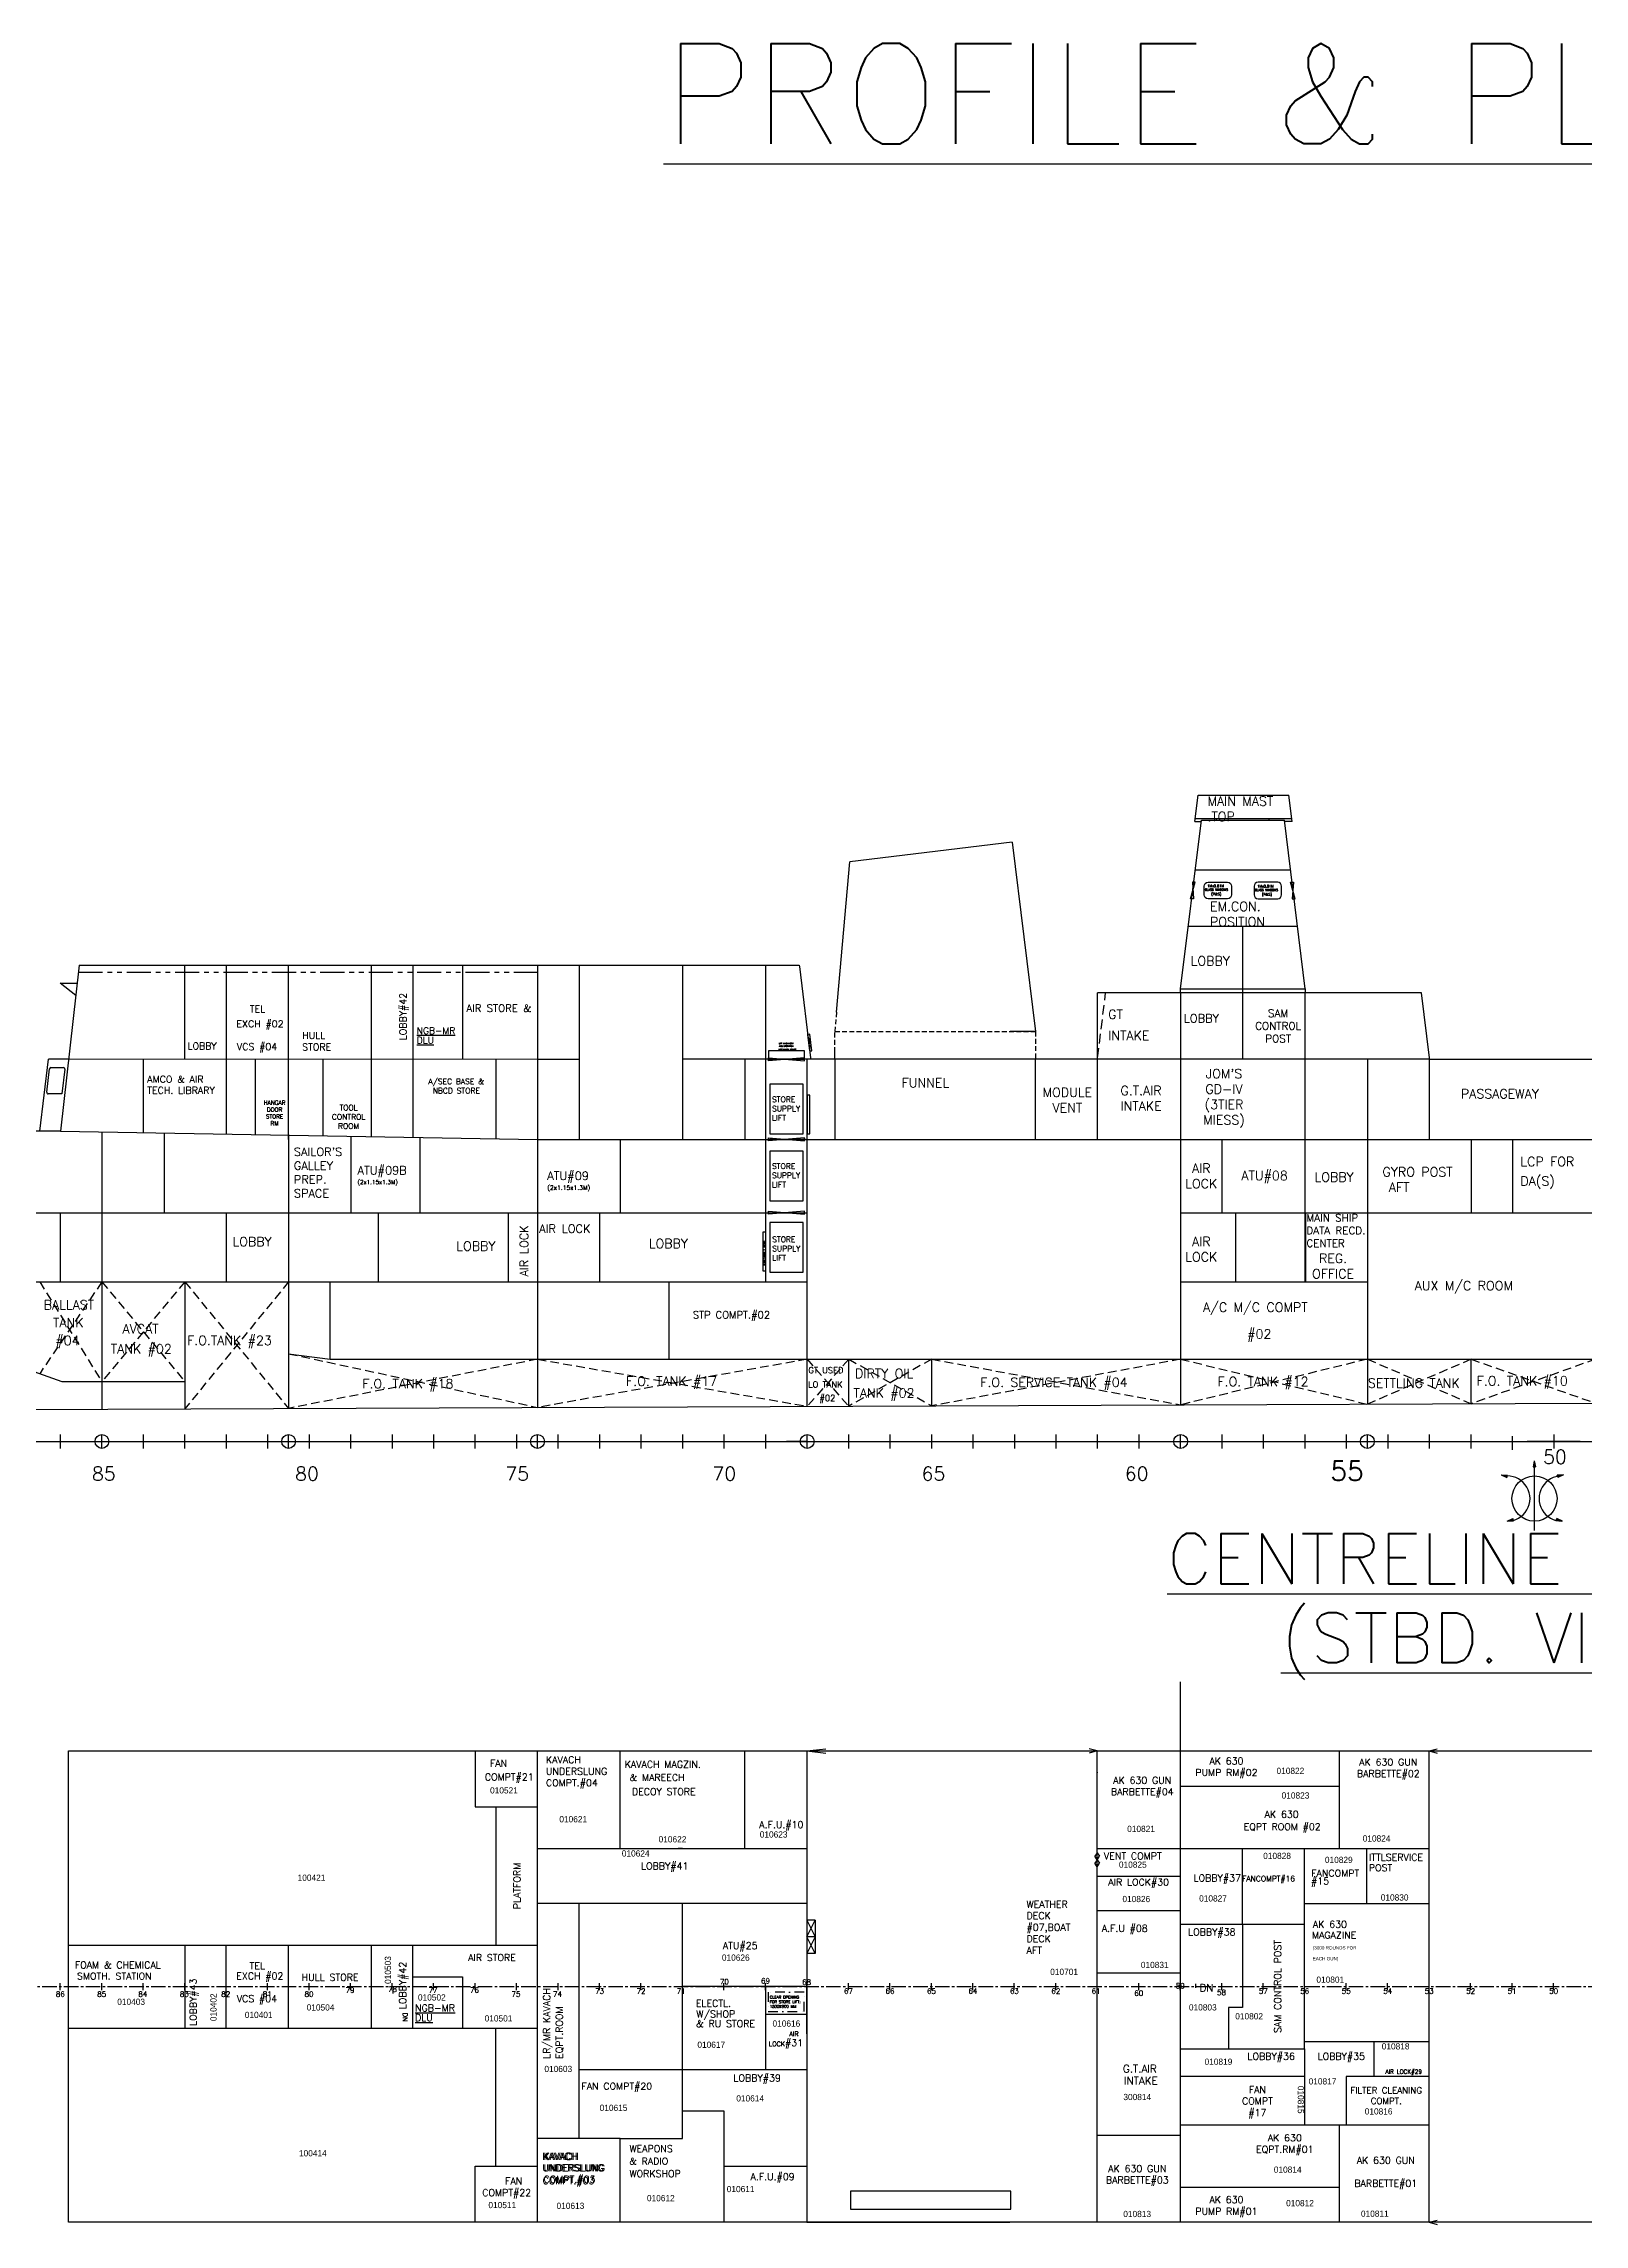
# Model space of a CAD drawing. Header units: millimetres. Extents: x 4499 to 177087, y -131598 to 56514.
# Drawn here: x 32448 to 88167, y -22382 to 56514 of the extents above; entities that cross this region are included whole.
import ezdxf
from ezdxf.enums import TextEntityAlignment as Align

# ---------------------------------------------------------------- set-up
doc = ezdxf.new("R2010")
doc.units = ezdxf.units.MM
doc.header["$LTSCALE"] = 700
doc.header["$MEASUREMENT"] = 0
for name, pattern in [('CACHE', [0.375, 0.25, -0.125]), ('CENTER2', [1.125, 0.75, -0.125, 0.125, -0.125]), ('DASHDOT', [1, 0.5, -0.25, 0, -0.25]), ('DASHED', [0.75, 0.5, -0.25]), ('PHANTOM', [2.5, 1.25, -0.25, 0.25, -0.25, 0.25, -0.25])]:
    doc.linetypes.add(name, pattern=pattern)
for name, color, linetype in [('00', 7, 'Continuous'), ('01', 7, 'Continuous'), ('01 DECK', 7, 'Continuous'), ('1', 2, 'Continuous'), ('ASTER COMPLEX', 7, 'Continuous'), ('COMPT.NOS', 4, 'Continuous'), ('COMPTNAME', 7, 'Continuous'), ('LIGHT_BULKHEADS', 7, 'Continuous'), ('MANHOLES', 160, 'Continuous'), ('UP-DOWN', 7, 'Continuous'), ('WEAPON TEXT', 7, 'Continuous'), ('WHTD', 191, 'Continuous')]:
    doc.layers.add(name, color=color, linetype=linetype)
doc.styles.add('ROMANS', font='romans.shx', dxfattribs={"height": 150})
doc.styles.add('style1', font='romans.shx', dxfattribs={"height": 250})

# ---------------------------------------------------------------- blocks, each defined once
blk = doc.blocks.new('ARROW')
at = {"color": 252, "true_color": 0x939598}
for p, q in [((0, 0), (24.7, 4.8)), ((0, 0), (24.7, -4.8)), ((24.7, -4.8), (24.7, 4.8))]:
    blk.add_line(p, q, dxfattribs=at)
blk.add_solid([(0, 0), (24.7, 4.8), (24.7, -4.8)], dxfattribs=at)
blk = doc.blocks.new('L1', base_point=(121652, 116332))
at = {"color": 251, "true_color": 0x636466}
blk.add_line((121652, 116207), (121652, 116457), dxfattribs=at)

msp = doc.modelspace()

# ---------------------------------------------------------------- linework, layer by layer
at = {"color": 18, "true_color": 0x000000}
for p, q in [((74079, 28373), (74195, 29323)), ((74195, 29323), (77479, 29323)), ((77596, 28373), (77479, 29323)), ((73567, 22321), (74316, 28423)), ((74867, 28423), (74867, 28473)), ((76768, 28423), (76768, 28473)), ((78068, 22321), (77319, 28423)), ((74079, 28373), (74310, 28373)), ((77596, 28373), (77325, 28373)), ((74095, 26623), (77540, 26623)), ((75817, 22171), (75817, 24572)), ((50310, 23172), (50310, 7174)), ((58562, 11718), (58562, 23171)), ((70566, 16870), (70566, 22171)), ((73567, 22171), (73567, 7267)), ((75817, 19771), (75817, 22171)), ((51811, 19766), (50310, 19765)), ((60063, 19771), (55562, 19768)), ((61063, 19771), (61063, 16870)), ((68315, 16870), (68315, 19771)), ((70566, 19771), (70566, 19921)), ((82569, 19771), (78068, 19771)), ((80319, 19771), (80319, 7293)), ((34556, 17144), (34556, 7116)), ((36806, 17105), (36806, 14219)), ((41308, 17026), (41308, 7139)), ((53311, 14219), (53311, 16870)), ((75067, 14219), (75067, 16870)), ((84070, 16870), (84070, 14219)), ((85570, 16870), (85570, 14219)), ((14681, 14219), (60063, 14219)), ((33055, 11718), (33055, 14219)), ((39057, 11718), (39057, 14219)), ((73567, 14219), (88571, 14219)), ((75567, 11718), (75567, 14219)), ((30054, 11718), (60063, 11718)), ((37557, 11718), (37557, 7127)), ((55061, 11718), (55061, 8918)), ((73567, 11718), (80319, 11718)), ((28554, 9744), (33105, 8107)), ((41308, 9118), (42808, 8918)), ((61563, 7219), (61563, 8918)), ((64564, 7231), (64564, 8918)), ((84070, 7308), (84070, 8918)), ((33105, 8107), (37557, 8107)), ((7621, 5944), (148588, 5944)), ((33055, 5694), (33055, 6194)), ((34556, 5694), (34556, 6194)), ((36056, 5694), (36056, 6194)), ((37557, 5694), (37557, 6194)), ((39057, 5694), (39057, 6194)), ((40557, 5694), (40557, 6194)), ((41308, 5694), (41308, 6194)), ((42058, 5694), (42058, 6194)), ((43558, 5694), (43558, 6194)), ((45059, 5694), (45059, 6194)), ((46559, 5694), (46559, 6194)), ((48059, 5694), (48059, 6194)), ((49560, 5694), (49560, 6194)), ((50310, 5694), (50310, 6194)), ((51060, 5694), (51060, 6194)), ((52561, 5694), (52561, 6194)), ((54061, 5694), (54061, 6194)), ((55562, 5694), (55562, 6194)), ((57062, 5694), (57062, 6194)), ((58562, 5694), (58562, 6194)), ((60063, 5944), (59313, 5944)), ((60063, 5694), (60063, 6194)), ((61563, 5694), (61563, 6194)), ((63064, 5694), (63064, 6194)), ((64564, 5694), (64564, 6194)), ((66065, 5694), (66065, 6194)), ((67565, 5694), (67565, 6194)), ((69065, 5694), (69065, 6194)), ((70566, 5694), (70566, 6194)), ((72066, 5694), (72066, 6194)), ((73567, 5694), (73567, 6194)), ((75067, 5694), (75067, 6194)), ((76568, 5694), (76568, 6194)), ((78068, 5694), (78068, 6194)), ((79568, 5694), (79568, 6194)), ((80319, 5694), (80319, 6194)), ((81069, 5694), (81069, 6194)), ((82569, 5694), (82569, 6194)), ((84070, 5694), (84070, 6194)), ((85570, 5635), (85570, 6135)), ((88013, 5944), (86093, 5944)), ((87070, 5694), (87070, 6194)), ((86350, 5043), (86350, 2726)), ((48051, -5255), (48051, -7279)), ((50301, -5255), (50301, -22304)), ((53301, -8779), (53301, -5255)), ((57801, -8779), (57801, -5255)), ((60051, -5255), (60732, -5177)), ((60051, -5255), (60051, -22304)), ((60051, -5255), (60051, -22304)), ((60051, -5255), (60732, -5333)), ((70552, -5255), (70262, -5177)), ((70552, -5255), (70262, -5333)), ((70552, -22305), (70552, -5255)), ((82552, -5255), (82842, -5177)), ((82552, -5255), (82842, -5177)), ((82552, -22306), (82552, -5255)), ((82552, -5255), (82842, -5332)), ((82552, -5255), (82842, -5332)), ((48591, -6141), (48589, -6141)), ((48589, -6151), (48591, -6151)), ((73552, -6529), (79302, -6529)), ((48051, -7279), (50301, -7279)), ((48801, -7279), (48801, -12280)), ((70552, -8529), (70552, -7629)), ((50301, -8779), (60051, -8779)), ((70552, -8940), (70468, -9066)), ((70552, -8940), (70468, -9066)), ((70552, -9191), (70468, -9066)), ((70552, -9191), (70468, -9066)), ((70552, -9191), (70468, -9316)), ((70552, -9191), (70468, -9316)), ((70552, -9442), (70468, -9316)), ((70552, -9442), (70468, -9316)), ((70552, -8779), (73552, -8779)), ((70552, -8940), (70635, -9066)), ((70552, -8940), (70635, -9066)), ((70552, -9191), (70635, -9066)), ((70552, -9191), (70635, -9066)), ((70552, -9191), (70635, -9316)), ((70552, -9191), (70635, -9316)), ((70552, -9442), (70635, -9316)), ((70552, -9442), (70635, -9316)), ((73552, -8779), (82552, -8779)), ((70552, -9779), (73552, -9779)), ((60051, -11980), (60351, -11380)), ((60051, -11380), (60351, -11980)), ((60351, -11380), (60051, -11380)), ((60351, -11380), (60351, -12580)), ((33343, -12280), (50301, -12280)), ((39050, -15280), (39050, -12280)), ((41300, -15280), (41300, -12280)), ((45801, -15280), (45801, -12280)), ((60351, -12580), (60051, -11980)), ((60351, -11980), (60051, -12580)), ((60351, -11980), (60051, -11980)), ((60351, -12580), (60051, -12580)), ((70552, -13280), (73552, -13280)), ((36050, -13905), (36050, -13655)), ((37550, -13905), (37550, -13655)), ((60051, -15494), (60051, -13593)), ((73552, -13905), (73552, -13655)), ((75052, -13905), (75052, -13655)), ((76552, -13905), (76552, -13655)), ((78052, -13905), (78052, -13655)), ((79552, -13905), (79552, -13655)), ((81052, -13905), (81052, -13655)), ((82552, -13905), (82552, -13655)), ((84052, -13905), (84052, -13655)), ((85552, -13905), (85552, -13655)), ((87053, -13905), (87053, -13655)), ((87053, -13905), (87053, -13655)), ((33343, -15280), (50301, -15280)), ((48801, -20280), (48801, -15280)), ((51801, -16780), (60051, -16780)), ((73552, -18780), (82552, -18780)), ((79302, -18780), (79302, -22306)), ((70552, -19150), (73552, -19150)), ((48051, -20280), (50301, -20280)), ((48051, -22304), (48051, -20280)), ((57051, -20280), (60051, -20280)), ((73552, -21030), (79302, -21030)), ((82552, -22304), (82842, -22227)), ((82552, -22304), (82842, -22227)), ((82552, -22304), (82842, -22382)), ((82552, -22304), (82842, -22382))]:
    msp.add_line(p, q, dxfattribs=at)
at = {"color": 18, "linetype": 'ByBlock', "true_color": 0x000000}
for p, q in [((33732, 23172), (33055, 17170)), ((32305, 17170), (32624, 19771)), ((33375, 19771), (32624, 19771)), ((32558, 18576), (32662, 19427)), ((32712, 19471), (33166, 19471)), ((33215, 19414), (33105, 18520)), ((33105, 18520), (32608, 18520)), ((70552, -11030), (73552, -11030))]:
    msp.add_line(p, q, dxfattribs=at)
at = {"color": 18, "linetype": 'DASHED', "true_color": 0x000000}
msp.add_line((70566, 19821), (70854, 22171), dxfattribs=at)
at = {"color": 18, "linetype": 'Continuous', "true_color": 0x000000}
for p, q in [((73567, 22171), (73567, 22321)), ((73567, 22321), (78068, 22321)), ((78068, 22321), (78068, 22171)), ((57812, 19770), (57812, 16870)), ((73552, -5255), (73552, -13280)), ((70552, -5607), (70552, -5577)), ((70552, -6021), (70552, -6051)), ((70552, -9431), (70552, -9401)), ((37550, -12280), (37550, -15280)), ((73552, -13280), (73552, -19150))]:
    msp.add_line(p, q, dxfattribs=at)
at = {"color": 18, "true_color": 0x000000, "extrusion": (0, 0, -1)}
for p, q in [((70566, 19771), (60063, 19771)), ((70566, 19771), (60063, 19771)), ((78068, 19771), (70566, 19771)), ((82569, 19771), (89571, 19771))]:
    msp.add_line(p, q, dxfattribs=at)
at = {"color": 18, "lineweight": 40, "true_color": 0x000000}
msp.add_line((78068, 14219), (78068, 11718), dxfattribs=at)
at = {"color": 18, "linetype": 'DASHED', "lineweight": -2, "ltscale": 0.9, "true_color": 0x000000, "transparency": 33554534}
for p, q in [((34556, 11718), (32305, 8395)), ((32305, 11718), (34556, 8107)), ((34556, 11718), (37557, 8107)), ((37557, 11718), (34556, 8107)), ((41308, 11718), (37557, 7127)), ((37557, 11718), (41308, 7139)), ((41308, 9118), (50310, 7174)), ((50310, 8918), (41308, 7139)), ((50310, 8918), (60063, 7215)), ((60063, 8918), (50310, 7174)), ((61563, 8918), (60063, 7215)), ((60063, 8918), (61563, 7219)), ((61563, 8918), (64564, 7231)), ((64564, 8918), (61563, 7219)), ((64564, 8918), (73567, 7267)), ((73567, 8918), (64564, 7231)), ((73567, 8918), (80319, 7293)), ((80319, 8918), (73567, 7267)), ((80319, 8918), (84070, 7308)), ((84070, 8918), (80319, 7293)), ((84070, 8918), (88571, 7326)), ((88571, 8918), (84070, 7308))]:
    msp.add_line(p, q, dxfattribs=at)
at = {"color": 18, "linetype": 'CENTER2', "true_color": 0x000000}
msp.add_line((29247, -13780), (172949, -13780), dxfattribs=at)
msp.add_line((29247, -13780), (172949, -13780), dxfattribs=at)
at = {"color": 18, "true_color": 0x000000}
for points in [[(77584, 28473), (74091, 28473)], [(74090, 26177), (73990, 26177), (74029, 25572), (73929, 25572), (74090, 26177)], [(77545, 26177), (77645, 26177), (77606, 25572), (77706, 25572), (77545, 26177)], [(33732, 23172), (59772, 23172), (59778, 23129), (60179, 19821), (60179, 19771)], [(33609, 22082), (33044, 22527), (33659, 22527)], [(82569, 16870), (82569, 19821), (82281, 22171), (70566, 22171)], [(58662, 19827), (59963, 19713), (59963, 19827), (58662, 19713), (58662, 19827)], [(60063, 7215), (60063, 19571), (60063, 19771)], [(50310, 16870), (132083, 16870)], [(58662, 16927), (59963, 16813), (59963, 16927), (58662, 16813), (58662, 16927)], [(58662, 16927), (59963, 16813), (59963, 16927), (58662, 16813), (58662, 16927)], [(58662, 14276), (59963, 14162), (59963, 14276), (58662, 14162), (58662, 14276)], [(42808, 8918), (89562, 8918), (94814, 8939), (100816, 8962), (106817, 8986), (112819, 9010), (118821, 9034), (124822, 9058), (130824, 9081), (136826, 9105), (142827, 9129), (144087, 9134)], [(91937, -22304), (82058, -22304), (79948, -22304), (79800, -22304), (79385, -22304), (71114, -22304), (70824, -22304), (66052, -22304), (50224, -22304), (48482, -22304), (33343, -22304), (33343, -5255), (48482, -5255), (50224, -5255), (66052, -5255), (70824, -5255), (71114, -5255), (79385, -5255), (79800, -5255), (79948, -5255), (82058, -5255), (91937, -5255)], [(73552, -16030), (75052, -16030), (75802, -16030), (78052, -16030), (78052, -8779)], [(78052, -10779), (82552, -10779)], [(75802, -11530), (75802, -14530), (75302, -14530), (75302, -16030)], [(82552, -15780), (78052, -15780)], [(82552, -17030), (79552, -17030), (79552, -18780)]]:
    msp.add_lwpolyline(points, dxfattribs=at)
for points in [[(74913, 25572), (74559, 25572, -0.401336), (74417, 25723), (74417, 26027, -0.396336), (74559, 26177), (74913, 26177), (75267, 26177, -0.396336), (75409, 26027), (75409, 25723, -0.401336), (75267, 25572), (74913, 25572)], [(76721, 25572), (77076, 25572, 0.401336), (77218, 25723), (77218, 26027, 0.396336), (77076, 26177), (76722, 26177), (76368, 26177, 0.396336), (76226, 26027), (76226, 25723, 0.401336), (76368, 25572), (76722, 25572)]]:
    msp.add_lwpolyline(points, format="xyb", dxfattribs=at)
at = {"color": 18, "linetype": 'PHANTOM', "true_color": 0x000000}
msp.add_lwpolyline([(33703, 22921), (50310, 22921)], dxfattribs=at)
at = {"color": 18, "linetype": 'ByBlock', "true_color": 0x000000}
for points in [[(60051, -10779), (50301, -10779)], [(78052, -17030), (75802, -17030), (73552, -17030)]]:
    msp.add_lwpolyline(points, dxfattribs=at)
at = {"color": 18, "true_color": 0x000000}
msp.add_lwpolyline([(58551, -14780), (60051, -14780), (60051, -13780), (58551, -13780)], close=True, dxfattribs=at)
at = {"color": 18, "linetype": 'DASHDOT', "true_color": 0x000000}
msp.add_lwpolyline([(58651, -14680), (59951, -14680), (59951, -13980), (58651, -13980)], close=True, dxfattribs=at)
at = {"color": 18, "linetype": 'ByBlock', "ltscale": 0.8, "true_color": 0x000000}
msp.add_lwpolyline([(67424, -21180), (61624, -21180), (61624, -21830), (67424, -21830)], close=True, dxfattribs=at)
msp.add_lwpolyline([(67424, -21180), (61624, -21180), (61624, -21830), (67424, -21830)], close=True, dxfattribs=at)
msp.add_lwpolyline([(67424, -21180), (61624, -21180), (61624, -21830), (67424, -21830)], close=True, dxfattribs=at)
at = {"color": 18, "true_color": 0x000000}
for centre, radius in [((34556, 5944), 250), ((41308, 5944), 250), ((50310, 5944), 250), ((60063, 5944), 250), ((73567, 5944), 250), ((80319, 5944), 250), ((86364, 3877), 817)]:
    msp.add_circle(centre, radius, dxfattribs=at)
at = {"color": 18, "linetype": 'ByBlock', "true_color": 0x000000}
for centre, start, end in [((32712, 19420), 90, 173), ((33166, 19420), 353, 90), ((32608, 18570), 173, 270)]:
    msp.add_arc(centre, 50, start, end, dxfattribs=at)
at = {"color": 18, "true_color": 0x000000}
for centre, start, end in [((85384, 3877), 269.22456, 90.79519), ((87344, 3877), 89.20481, 270.77544)]:
    msp.add_arc(centre, 817, start, end, dxfattribs=at)
at = {"layer": '00', "color": 18, "true_color": 0x000000}
for p, q in [((51811, 23171), (51811, 16870)), ((51801, -10779), (51801, -16780)), ((44301, -15280), (44301, -12280))]:
    msp.add_line(p, q, dxfattribs=at)
for points in [[(55551, -18280), (57051, -18280), (57051, -19280), (57051, -22304)], [(53301, -22304), (53301, -19280)]]:
    msp.add_lwpolyline(points, dxfattribs=at)
at = {"layer": '01', "color": 18, "linetype": 'ByBlock', "true_color": 0x000000}
for p, q in [((37557, 19769), (37557, 23171)), ((39057, 17065), (39057, 23171)), ((41308, 16870), (41308, 23171)), ((44308, 16974), (44308, 23171)), ((45809, 16948), (45809, 23171)), ((47609, 19766), (47609, 23171)), ((55562, 16870), (55562, 23171)), ((78068, 14219), (78068, 22171)), ((50310, 19765), (33348, 19771)), ((36056, 17118), (36056, 19770)), ((40107, 17047), (40107, 19768)), ((42558, 17005), (42558, 19768)), ((48810, 16896), (48810, 19766)), ((61063, 19771), (61063, 20071)), ((33055, 17170), (50310, 16870)), ((43558, 16987), (43558, 14219)), ((46059, 16944), (46059, 14219)), ((60013, 16870), (58712, 16870)), ((44558, 11718), (44558, 14219)), ((49260, 11718), (49260, 14219)), ((52561, 11718), (52561, 14219)), ((58562, 11718), (58562, 12118)), ((42808, 8918), (42808, 11718)), ((73552, -2759), (73552, -5255)), ((60051, -5255), (70552, -5255)), ((79302, -5255), (79302, -8779)), ((55551, -8779), (55401, -8779)), ((75802, -11530), (75802, -8779)), ((55551, -16780), (55551, -10779)), ((78052, -11530), (73552, -11530)), ((78052, -13780), (78052, -11530)), ((58551, -13780), (55551, -13780)), ((74102, -13680), (74102, -13830)), ((58551, -14780), (58551, -16780)), ((78052, -16030), (78052, -18780)), ((80552, -15780), (80552, -17030)), ((51801, -16780), (51801, -19280)), ((55551, -19280), (55551, -16780)), ((53301, -19280), (50301, -19280)), ((53301, -19280), (55551, -19280))]:
    msp.add_line(p, q, dxfattribs=at)
for points in [[(60149, 20070), (60224, 20080), (60151, 20675), (60076, 20666)], [(58662, 19770), (59963, 19770), (59963, 20070), (58662, 20070)], [(58712, 17070), (59913, 17070), (59913, 18870), (58712, 18870)], [(60063, 17070), (60163, 17070), (60163, 18470), (60063, 18470)], [(58712, 14649), (59913, 14649), (59913, 16449), (58712, 16449)], [(58462, 12118), (58562, 12118), (58562, 13519), (58462, 13519)], [(58712, 12068), (59913, 12068), (59913, 13869), (58712, 13869)]]:
    msp.add_lwpolyline(points, close=True, dxfattribs=at)
msp.add_lwpolyline([(80302, -10779), (80302, -8779)], dxfattribs=at)
at = {"layer": '01 DECK', "color": 18, "true_color": 0x000000}
msp.add_line((60051, -22304), (67387, -22304), dxfattribs=at)
at = {"layer": '1', "color": 18, "linetype": 'Continuous', "true_color": 0x000000}
for points in [[(33055, 17170), (8598, 17170)], [(31780, 7101), (127582, 7481)]]:
    msp.add_lwpolyline(points, dxfattribs=at)
at = {"layer": 'ASTER COMPLEX', "color": 18, "true_color": 0x000000}
msp.add_line((74316, 28423), (77319, 28423), dxfattribs=at)
msp.add_line((74316, 28423), (77319, 28423), dxfattribs=at)
at = {"layer": 'LIGHT_BULKHEADS', "color": 18, "true_color": 0x000000}
msp.add_line((45089, -14024), (45089, -13911), dxfattribs=at)
at = {"layer": 'MANHOLES', "color": 18, "true_color": 0x000000}
for p, q in [((77773, 24572), (73861, 24572)), ((73552, -19150), (73552, -22305))]:
    msp.add_line(p, q, dxfattribs=at)
at = {"layer": 'MANHOLES', "color": 18, "linetype": 'CACHE', "true_color": 0x000000}
msp.add_line((61124, 21471), (61063, 20771), dxfattribs=at)
at = {"layer": 'MANHOLES', "color": 18, "true_color": 0x000000}
for points in [[(67474, 27623), (61600, 26908)], [(67474, 27623), (68315, 20771), (67400, 20771)], [(61124, 21471), (61600, 26908)]]:
    msp.add_lwpolyline(points, dxfattribs=at)
at = {"layer": 'MANHOLES', "color": 18, "linetype": 'CACHE', "true_color": 0x000000}
msp.add_lwpolyline([(61063, 19771), (61063, 20771), (68315, 20771), (68315, 19771)], dxfattribs=at)
at = {"layer": 'WHTD', "color": 18, "linetype": 'Continuous', "true_color": 0x000000}
for p, q in [((45801, -13430), (47601, -13430)), ((47601, -13430), (47601, -15280))]:
    msp.add_line(p, q, dxfattribs=at)

# ---------------------------------------------------------------- block references
at = {"color": 18, "true_color": 0x000000, "yscale": 9.002541188318839, "zscale": 9.002541188318839}
for p, xscale, rotation in [((85163, 4739), 9.00254118819925, 344.7771421977823), ((86354, 5246), 9.002541188318839, 270), ((87414, 4739), -9.002541188423972, 15.22285780182849), ((85373, 3061), 9.002541188333236, 14.81146884518914), ((87376, 3061), -9.002541188333234, 345.1885311548108)]:
    msp.add_blockref('ARROW', p, dxfattribs=dict(at, xscale=xscale, rotation=rotation))
at = {"color": 18, "true_color": 0x000000, "xscale": 1.000048201625, "yscale": 1.000048201625, "zscale": 1.000048201625}
for p in [(33050, -13780), (34550, -13780), (39050, -13780), (40550, -13780), (42050, -13780), (43550, -13780), (45051, -13780), (46551, -13780), (48051, -13780), (49551, -13780), (51051, -13780), (51051, -13780), (52551, -13780), (54051, -13780), (55551, -13780), (57051, -13780), (57051, -13780), (58551, -13780), (61551, -13780), (63051, -13780), (64551, -13780), (66052, -13780), (67552, -13780), (69052, -13780), (70552, -13780), (72052, -13780)]:
    msp.add_blockref('L1', p, dxfattribs=at)

# ---------------------------------------------------------------- texts
at = {"color": 18, "true_color": 0x000000, "style": 'ROMANS'}
for s, height, p in [('GT ', 334.3, (70947, 21229)), ('INTAKE', 334.3, (70947, 20460)), ('FUNNEL ', 334.3, (63476, 18751)), ('PASSAGEWAY', 334.3, (83703, 18354)), ('LCP FOR', 334.3, (85854, 15901)), ('DA(S)', 334.3, (85854, 15197)), ('LOBBY', 334.3, (39277, 13003)), ('LOBBY ', 334.3, (47372, 12844)), ('LOBBY ', 334.3, (54332, 12937)), ('BALLAST ', 334.3, (32451, 10718)), ('AUX M/C ROOM', 334.25, (82031, 11413)), ('TANK', 334.3, (32788, 10074)), ('A/C M/C COMPT', 334.25, (74377, 10631)), ('#04', 334.3, (32872, 9428)), ('TANK #02', 334.3, (34877, 9124)), ('AVCAT ', 334.3, (35302, 9846)), ('F.O.TANK #23', 334.25, (37636, 9430)), ('#02', 334.3, (75975, 9662)), ('F.O. TANK #18', 334.25, (43975, 7867)), ('F.O. TANK #17', 334.25, (53511, 7956)), ('GT USED', 219.3, (60103, 8410)), ('LO TANK', 219.3, (60098, 7894)), ('TANK #02', 334.3, (61734, 7529)), ('DIRTY OIL  ', 334.25, (61791, 8237)), ('F.O. SERVICE TANK #04', 334.25, (66320, 7916)), ('F.O. TANK #12', 334.25, (74899, 7942)), ('SETTLING TANK', 334.25, (80338, 7888)), ('F.O. TANK #10', 334.25, (84273, 7969)), ('#02', 219.3, (60505, 7406)), ('DN', 270, (74252, -13956))]:
    msp.add_text(s, height=height, dxfattribs=at).set_placement(p)
for s, height, p in [('50', 500.1, (87102, 5134)), ('85', 500.1, (34624, 4527)), ('80', 500.1, (41972, 4527)), ('75', 500.1, (49576, 4527)), ('70', 500.1, (57063, 4527)), ('65', 500.1, (64626, 4527)), ('60', 500.1, (71974, 4527)), ('86', 189, (33050, -14146)), ('85', 189, (34550, -14146)), ('84', 189, (36035, -14146)), ('83', 189, (37535, -14146)), ('82', 189, (39035, -14146)), ('81', 189, (40535, -14146)), ('80', 189, (42047, -14146)), ('79', 189, (43530, -14000)), ('78', 189, (45064, -13971)), ('77', 189, (46530, -14000)), ('76', 189, (48030, -14000)), ('75', 189, (49530, -14146)), ('74', 189, (51030, -14146))]:
    msp.add_text(s, height=height, dxfattribs=at).set_placement(p, align=Align.CENTER)
at = {"color": 18, "linetype": 'Continuous', "true_color": 0x000000, "style": 'ROMANS'}
msp.add_text('55', height=703, dxfattribs=at).set_placement((79584, 4527), align=Align.CENTER)
for s, p in [('%%uCENTRELINE PROFILE', (73080, 795)), ('%%u(STBD. VIEW)', (77187, -2069))]:
    msp.add_text(s, height=1813.38, dxfattribs=at).set_placement(p)
at = {"color": 18, "true_color": 0x000000, "style": 'ROMANS'}
for s, p in [('73', (52554, -13942)), ('72', (54054, -13942)), ('71', (55504, -13942)), ('70', (57066, -13601)), ('69', (58554, -13572)), ('68', (60041, -13618)), ('67', (61554, -13942)), ('66', (63054, -13942)), ('65', (64554, -13942)), ('64', (66055, -13942)), ('63', (67555, -13942)), ('62', (69055, -13942)), ('61', (70509, -13942)), ('60', (72052, -14018)), ('59', (73555, -13754)), ('58', (75045, -13990)), ('57', (76555, -13942)), ('56', (78055, -13942)), ('55', (79555, -13942)), ('54', (81055, -13942)), ('53', (82555, -13942)), ('52', (84055, -13942)), ('51', (85556, -13942)), ('50', (87056, -13942))]:
    msp.add_text(s, height=189, dxfattribs=at).set_placement(p, align=Align.MIDDLE)
msp.add_text('DN', height=175, rotation=270, dxfattribs=at).set_placement((45436, -14723))
at = {"color": 18, "linetype": 'Continuous', "true_color": 0x000000, "insert": (54859, 56514), "char_height": 3626.77, "width": 86555.61, "attachment_point": 1, "style": 'ROMANS'}
msp.add_mtext('{\\LPROFILE & PLAN VIEW}', dxfattribs=at)
at = {"color": 18, "true_color": 0x000000, "attachment_point": 1, "style": 'ROMANS'}
for s, insert, char_height in [('MAIN MAST\\P.TOP', (74536, 29277), 334.3), ('EM.CON.\\PPOSITION', (74628, 25468), 334.3), ('LOBBY', (73930, 23496), 334.3), ('LOBBY', (73677, 21401), 300.8)]:
    msp.add_mtext(s, dxfattribs=dict(at, insert=insert, char_height=char_height))
at = {"color": 18, "true_color": 0x000000, "attachment_point": 1}
for s, insert, char_height, width in [('{\\Fromans|c0;AIR STORE & }', (47738, 21753), 270.08, 2761.98), ('{\\Fromans|c0;\\H2.083x;HULL STORE}', (41798, 20756), 120.03, 1914.98), ('{\\Fromans.shx|c0;LOBBY}', (37654, 20373), 247.57, 1189.74), ('{\\Fromans.shx|c0;CLEAR OPENING FOR STORE LIFT: 1500X900 MM}', (58708, -14113), 100, 1389.48)]:
    msp.add_mtext(s, dxfattribs=dict(at, insert=insert, char_height=char_height, width=width))
at = {"color": 18, "true_color": 0x000000, "style": 'ROMANS'}
for s, insert, char_height, width, attachment_point in [('{\\H0.6875x;SAM CONTROL POST} ', (77092, 20976), 400.11, 2608.99, 5), ("JOM'S GD-IV (3TIER MIESS)", (75136, 18358), 334.25, 2585.36, 5), ('MODULE VENT', (69470, 18294), 334.25, 1404.03, 5), ('G.T.AIR INTAKE', (72135, 18358), 334.25, 2585.36, 5), ("{\\H0.75x;SAILOR'S\\PGALLEY PREP. SPACE\\P\\H0.5x; }", (41499, 16571), 400.11, 2140.29, 1), ('{\\H0.75x;ATU#09B\\P\\H0.5x;(2x1.15x1.3M)\\P }', (43803, 15902), 400.11, 1855.62, 1), ('\\pt2002.73;AIR\\PLOCK', (74314, 15549), 334.25, 1528.44, 5), ('ATU#08', (76603, 15507), 334.3, 2196.79, 5), ('{\\H0.75x;ATU#09\\P\\H0.5333x;(2x1.15x1.3M)\\C0;\\P\\C256; }', (50663, 15705), 400.11, 1855.62, 1), ('LOBBY', (79117, 15507), 334.3, 2196.79, 5), ('{\\H1.111x;AIR LOCK}', (50372, 13790), 270.08, 2114.41, 1), ('MAIN SHIP DATA RECD. CENTER', (78115, 14170), 275.08, 2432.91, 1), ('\\pt2002.73;AIR\\PLOCK', (74314, 12898), 334.25, 1528.44, 5), ('REG.\\POFFICE', (79079, 12288), 334.3, 2196.79, 5), ('\\pt3453.5;{\\H0.7857x;\\C252;\\c9999763;STP COMPT.#02}', (57323, 10479), 334.25, 4612.14, 5)]:
    msp.add_mtext(s, dxfattribs=dict(at, insert=insert, char_height=char_height, width=width, attachment_point=attachment_point))
at = {"color": 18, "linetype": 'ByBlock', "true_color": 0x000000, "insert": (80866, 15864), "char_height": 334.25, "width": 3995.14, "attachment_point": 1, "style": 'ROMANS'}
msp.add_mtext('GYRO POST       AFT', dxfattribs=at)
at = {"color": 18, "true_color": 0x000000, "insert": (49672, 11911), "char_height": 270.08, "width": 2490.47, "attachment_point": 1, "rotation": 90, "style": 'ROMANS'}
msp.add_mtext('{\\H1.111x;AIR LOCK}', dxfattribs=at)
at = {"layer": '01', "color": 18, "true_color": 0x000000, "style": 'ROMANS'}
for s, height, rotation, p in [('WT HATCH', 49.8, 98.44849, (60202, 20204)), ('WTD(1400 X 600)', 74.67, 90, (58549, 12299))]:
    msp.add_text(s, height=height, rotation=rotation, dxfattribs=at).set_placement(p)
for s, p in [('MECHANISM COMPT.', (59032, 20092)), ('AND OPERATION', (59041, 20214)), ('LIFT MACHINERY', (59037, 20318))]:
    msp.add_text(s, height=49.78, dxfattribs=at).set_placement(p)
at = {"layer": '01', "color": 18, "linetype": 'ByBlock', "true_color": 0x000000, "char_height": 200.06, "attachment_point": 1, "style": 'ROMANS'}
for insert, width in [((58789, 18417), 1252.73), ((58789, 16003), 1252.73), ((58796, 13354), 1042.47)]:
    msp.add_mtext('STORE SUPPLY\\PLIFT ', dxfattribs=dict(at, insert=insert, width=width))
at = {"layer": 'COMPT.NOS', "color": 18, "linetype": 'ByBlock', "true_color": 0x000000, "char_height": 225, "width": 1831.54, "attachment_point": 1}
for s, insert in [('010822', (77034, -5861)), ('010521', (48593, -6567)), ('010823', (77219, -6751)), ('010621', (51099, -7610)), ('010622', (54688, -8338)), ('010623', (58346, -8162)), ('010821', (71633, -7961)), ('010824', (80151, -8308)), ('010624', (53357, -8849)), ('010825', (71335, -9255)), ('010828', (76552, -8938)), ('010829', (78784, -9083)), ('100421', (41633, -9727)), ('010826', (71462, -10498)), ('010827', (74236, -10476)), ('010830', (80804, -10442)), ('010626', (56977, -12618)), ('010701', (68850, -13133)), ('010831', (72128, -12884)), ('010502', (45985, -14058)), ('010801', (78477, -13416)), ('010403', (35111, -14216)), ('010401', (39723, -14691)), ('010504', (41961, -14420)), ('010501', (48397, -14817)), ('010803', (73866, -14418)), ('010802', (75542, -14741)), ('010617', (56091, -15770)), ('010616', (58807, -15003)), ('010819', (74432, -16384)), ('010818', (80840, -15828)), ('010603', (50558, -16646)), ('010817', (78196, -17095)), ('010615', (52557, -18053)), ('010614', (57498, -17711)), ('300814', (71496, -17661)), ('010816', (80225, -18182)), ('100414', (41682, -19696)), ('010814', (76936, -20289)), ('010611', (57153, -20991)), ('010511', (48533, -21570)), ('010613', (50997, -21598)), ('010612', (54266, -21320)), ('010813', (71493, -21893)), ('010812', (77381, -21500)), ('010811', (80087, -21883))]:
    msp.add_mtext(s, dxfattribs=dict(at, insert=insert))
for s, insert, rotation in [('010503', (44786, -13683), 90), ('010402', (38477, -15029), 90), ('010815', (78029, -17370), 270)]:
    msp.add_mtext(s, dxfattribs=dict(at, insert=insert, rotation=rotation))
at = {"layer": 'COMPTNAME', "color": 18, "linetype": 'ByBlock', "true_color": 0x000000, "style": 'style1'}
for s, height, p in [('AMCO & AIR ', 250.07, (36195, 18924)), ('TECH. LIBRARY', 250.07, (36195, 18520)), ('KAVACH MAGZIN.', 250.01, (53461, -5864)), (' & MAREECH ', 250.01, (53464, -6339)), ('DECOY STORE ', 250.01, (53724, -6849)), ('ITTLSERVICE ', 250.01, (80374, -9225)), ('POST', 250, (80374, -9607)), ('FANCOMPT#16', 200.01, (75791, -9974)), ('#15', 250, (78284, -10082)), ('FANCOMPT', 250, (78290, -9801)), ('MAGAZINE', 250, (78314, -12043)), ('AK 630 ', 250, (78352, -11650)), ('HULL STORE', 250, (41779, -13570)), ('W/SHOP', 250, (56055, -14900)), ('ELECTL.', 250, (56034, -14510)), ('& RU STORE', 250, (56044, -15249)), ('FAN COMPT#20', 250.01, (51895, -17507)), ('WEAPONS ', 250, (53636, -19770)), ('KAVACH ', 250, (50481, -20044)), ('UNDERSLUNG', 250, (50481, -20461)), ('& RADIO ', 250, (53623, -20220)), ('WORKSHOP', 250, (53636, -20671)), ('COMPT.#03', 250, (50493, -20925))]:
    msp.add_text(s, height=height, dxfattribs=at).set_placement(p)
at = {"layer": 'COMPTNAME', "color": 18, "true_color": 0x000000}
for s, height, style, p in [('COMPT#21', 250, 'style1', (50171, -6323)), ('FAN', 250, 'style1', (49212, -5827)), ('EQPT ROOM #02', 250.01, 'style1', (78633, -8123)), ('AK 630', 250, 'style1', (77837, -7673)), ('LOBBY#41', 250, 'style1', (55766, -9542)), ('ATU#25', 250, 'style1', (58266, -12424)), ('LOBBY#39', 250, 'style1', (59108, -17210)), ('G.T.AIR', 275, 'ROMANS', (72704, -16889)), ('INTAKE', 275, 'ROMANS', (72741, -17323)), ('COMPT#22', 250, 'style1', (50078, -21359)), ('FAN', 250, 'style1', (49757, -20938))]:
    msp.add_text(s, height=height, dxfattribs=dict(at, style=style)).set_placement(p, align=Align.RIGHT)
at = {"layer": 'COMPTNAME', "color": 18, "linetype": 'Continuous', "true_color": 0x000000, "style": 'style1'}
for s, p in [('A.F.U.#10', (59925, -8044)), ('EXCH #02', (41119, -13518)), ('TEL', (40455, -13154)), ('VCS #04', (40890, -14341)), ('A.F.U.#09', (59609, -20780))]:
    msp.add_text(s, height=250, dxfattribs=at).set_placement(p, align=Align.RIGHT)
at = {"layer": 'COMPTNAME', "color": 18, "true_color": 0x000000, "style": 'style1'}
msp.add_text('PLATFORM', height=250, rotation=90, dxfattribs=at).set_placement((49690, -10980))
for s, height, p in [('VENT COMPT', 250, (70793, -9180)), ('FOAM & CHEMICAL', 250.01, (33577, -13125)), ('SMOTH. STATION', 250.01, (33653, -13526)), ('%%UNGB-MR', 250, (45879, -14678)), ('%%UDLU', 250, (45879, -15025))]:
    msp.add_text(s, height=height, dxfattribs=at).set_placement(p)
at = {"layer": 'COMPTNAME', "color": 18, "linetype": 'ByBlock', "true_color": 0x000000, "style": 'style1'}
for s, height, p in [('AIR LOCK#30', 250.01, (73148, -10126)), ('LOBBY#37', 250, (75746, -9977))]:
    msp.add_text(s, height=height, dxfattribs=at).set_placement(p, align=Align.RIGHT)
at = {"layer": 'COMPTNAME', "color": 18, "linetype": 'Continuous', "true_color": 0x000000, "style": 'style1'}
msp.add_text('A.F.U #08', height=250, dxfattribs=at).set_placement((70716, -11794))
at = {"layer": 'COMPTNAME', "color": 18, "linetype": 'ByBlock', "true_color": 0x000000}
for s, height, p in [('(3000 ROUNDS FOR ', 119.99, (78342, -12437)), ('EACH GUN)', 120, (78342, -12830))]:
    msp.add_text(s, height=height, dxfattribs=at).set_placement(p)
at = {"layer": 'COMPTNAME', "color": 18, "linetype": 'ByBlock', "true_color": 0x000000, "style": 'style1'}
for s, height, p in [('LOBBY#43', 250, (37981, -15202)), ('LR/MR KAVACH ', 250.01, (50764, -16394)), ('EQPT.ROOM', 250, (51221, -16394))]:
    msp.add_text(s, height=height, rotation=90, dxfattribs=at).set_placement(p)
at = {"layer": 'COMPTNAME', "color": 18, "true_color": 0x000000, "rotation": 90, "style": 'style1'}
for s, insert, char_height, width, attachment_point in [('{\\Fromans.shx|c0;LOBBY#42}', (45317, 20457), 250.07, 1274.36, 1), ('SAM CONTROL POST ', (77076, -13776), 250.01, 4514.42, 5), ('{\\Fromans.shx|c0;LOBBY#42}', (45309, -14597), 250.01, 1274.06, 1)]:
    msp.add_mtext(s, dxfattribs=dict(at, insert=insert, char_height=char_height, width=width, attachment_point=attachment_point))
at = {"layer": 'COMPTNAME', "color": 18, "true_color": 0x000000}
for s, insert, char_height, width, attachment_point, style in [('A/SEC BASE &\\PNBCD STORE  ', (47373, 18799), 200.06, 2856.81, 5, 'style1'), ('KAVACH UNDERSLUNG\\PCOMPT.#04', (50614, -5449), 250.01, 2947.43, 1, 'ROMANS'), ('KAVACH UNDERSLUNG\\PCOMPT.#04', (50614, -5449), 250.01, 2947.43, 1, 'style1'), ('AK 630 \\PPUMP RM#02', (75223, -5867), 250, 3340.16, 5, 'style1'), ('AK 630 GUN BARBETTE#04', (72180, -6565), 250.01, 3255.6, 5, 'style1'), ('AK 630 GUN BARBETTE#02', (81077, -5910), 250.01, 3340.16, 5, 'style1'), ('WEATHER DECK #07,BOAT DECK AFT', (67995, -10675), 250.01, 719.04, 1, 'style1'), ('LOBBY#38', (74694, -11843), 250, 1132.37, 5, 'style1'), ('AIR STORE', (47800, -12603), 250, 2876.18, 1, 'style1'), ('LOBBY#36', (76840, -16344), 250, 2565.71, 5, 'style1'), ('LOBBY#35', (79377, -16344), 250, 1580.6, 5, 'style1'), ('AIR LOCK#29', (81633, -16880), 150.01, 1570.98, 5, 'ROMANS'), ('FAN \\PCOMPT \\P#17', (76343, -17964), 250, 983.69, 5, 'style1'), ('FILTER CLEANING COMPT.', (81003, -17724), 230.01, 3337.03, 5, 'style1'), ('AK 630 \\PEQPT.RM#01', (77335, -19501), 250, 3340.16, 5, 'style1'), ('KAVACH UNDERSLUNG\\PCOMPT.#03', (50529, -19794), 250.01, 2947.43, 1, 'ROMANS'), ('AK 630 GUN\\PBARBETTE#03', (72000, -20612), 250.01, 3340.16, 5, 'style1'), ('AK 630 GUN\\P\\PBARBETTE#01', (80986, -20525), 250.01, 3340.16, 5, 'style1'), ('AK 630 \\PPUMP RM#01', (75223, -21742), 250, 3340.16, 5, 'style1')]:
    msp.add_mtext(s, dxfattribs=dict(at, insert=insert, char_height=char_height, width=width, attachment_point=attachment_point, style=style))
at = {"layer": 'COMPTNAME', "color": 18, "linetype": 'Continuous', "true_color": 0x000000, "insert": (59294, -15715), "char_height": 250.01, "width": 2032.68, "attachment_point": 5, "style": 'style1'}
msp.add_mtext('{\\H0.6734x;     AIR \\PLOCK}#31', dxfattribs=at)
at = {"layer": 'UP-DOWN', "color": 18, "true_color": 0x000000, "attachment_point": 5, "style": 'ROMANS'}
for s, insert, char_height, width in [('HANGAR DOOR STORE RM', (40800, 17825), 150.04, 948.52), ('{\\H1.134x;TOOL CONTROL ROOM}', (43477, 17685), 176.39, 1838.41)]:
    msp.add_mtext(s, dxfattribs=dict(at, insert=insert, char_height=char_height, width=width))
at = {"layer": 'WEAPON TEXT', "color": 18, "true_color": 0x000000, "style": 'ROMANS'}
for s, height, p in [('1Mx0.61M', 90, (74532, 25997)), ('1Mx0.61M', 90, (76335, 25985)), ('GLASS WINDOWS', 76.52, (74448, 25867)), ('(P&S)', 90, (74672, 25704)), ('GLASS WINDOWS', 76.52, (76257, 25856)), ('(P&S)', 90, (76506, 25691)), ('%%UNGB-MR', 240.1, (45944, 20684)), ('%%UDLU', 240.1, (45944, 20336))]:
    msp.add_text(s, height=height, dxfattribs=at).set_placement(p)
at = {"layer": 'WEAPON TEXT', "color": 18, "linetype": 'Continuous', "true_color": 0x000000, "style": 'ROMANS'}
for s, p in [('TEL', (40462, 21466)), ('EXCH #02', (41126, 20926)), ('VCS #04', (40897, 20103))]:
    msp.add_text(s, height=250.1, dxfattribs=at).set_placement(p, align=Align.RIGHT)

doc.saveas('drawing.dxf')
